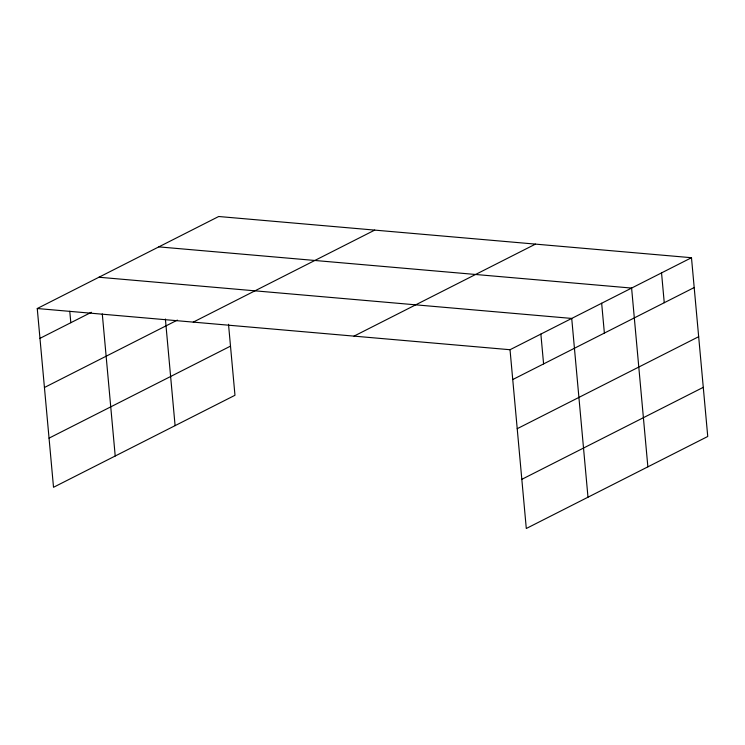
<?xml version="1.0" encoding="UTF-8"?>
<svg xmlns="http://www.w3.org/2000/svg" width="745" height="745" viewBox="0 0 745 745"><rect width="100%" height="100%" fill="white"/><g stroke="black" fill="none" stroke-linecap="round" stroke-linejoin="round"><path stroke-width="1.12" d="M228.51 324.261L234.973 395.278L53.519 487.286L37.25 308.523L218.704 216.506L691.481 257.714L707.75 436.477L526.296 528.494L510.027 349.722L691.481 257.714M39.969 338.351L91.374 312.285M44.439 387.502L177.375 320.099M193.262 322.119L374.726 230.103M49.049 438.144L230.503 346.136M354.005 336.125L535.469 244.118M512.737 379.55L694.2 287.542M517.207 428.701L698.67 336.693M521.817 479.342L703.28 387.335M158.825 246.874L631.602 288.073L647.871 466.845M98.945 277.233L571.722 318.432L587.991 497.204M37.25 308.523L510.027 349.722M661.541 272.894L664.251 302.721M601.662 303.252L604.372 333.089M540.87 334.077L543.589 363.914M165.39 319L175.094 425.646M102.288 313.924L115.214 456.005M69.769 311.233L70.812 322.715"/></g></svg>
